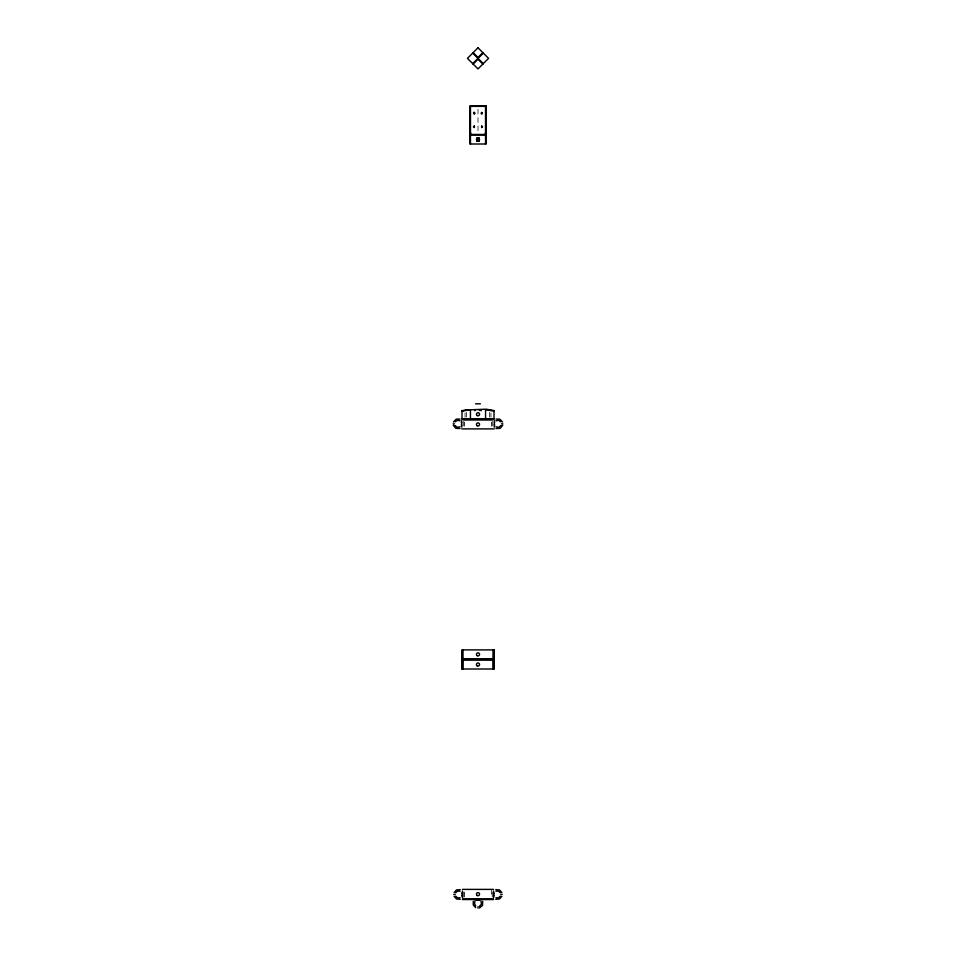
<?xml version="1.0" encoding="UTF-8"?>
<svg xmlns="http://www.w3.org/2000/svg" width="956" height="956" viewBox="0 0 956 956"><rect width="100%" height="100%" fill="white"/><g stroke="black" fill="none" stroke-linecap="round" stroke-linejoin="round"><path stroke-width="0.72" stroke-dasharray="4.78 3.58" d="M492.256 421.441L492.256 425.91M492.256 892.115L492.256 898.939M491.659 422.074L491.659 426.173M491.659 889.391L491.659 897.576M490.954 412.944L490.954 417.294M489.46 412.335L489.46 418.752M478 109.259L478 131.82M466.54 412.335L466.54 418.752M465.046 412.944L465.046 417.294M464.341 422.074L464.341 426.173M464.341 892.115L464.341 897.576M463.744 421.441L463.744 425.91M463.744 892.115L463.744 897.576"/><path stroke-width="1.43" d="M475.013 410.721L475.013 409.885M494.276 424.524L494.276 423.365M461.736 422.098L461.736 420.497M461.736 422.66L461.736 425.312M462.405 892.976L462.405 891.088M462.405 893.215L462.405 896.011M494.264 424.99L494.264 427.224M493.595 895.473L493.595 893.298M493.595 895.892L493.595 897.863M494.264 420.425L494.264 422.397M461.736 427.201L461.736 425.671M462.405 897.839L462.405 896.13M493.595 891.064L493.595 893.035M461.856 411.2L469.862 409.789L486.245 409.204L494.252 410.614M479.374 140.114L479.398 140.042A1.422 1.243 0 0 1 476.733 140.09L477.45 140.914A1.207 0.908 0 0 0 477.797 140.998A1.326 1.123 3.7 0 1 477.187 140.807L477.032 140.663M502.737 425.241L500.203 428.336L495.985 428.551M473.28 901.257L473.28 904.997L475.658 907.626M453.419 421.955L456.275 419.11L460.015 419.11M454.088 892.593L456.478 889.952L460.23 889.594M501.912 896.334L499.522 898.963L495.77 899.333M479.099 138.512L479.338 138.859A1.494 1.47 -89.6 0 0 476.638 138.967L477.45 138.142A1.207 0.932 0.9 0 1 478.645 138.166L479.434 139.11L478.801 138.273A1.326 1.052 0 0 0 477.211 138.285L477.092 138.345A1.291 0.968 0 0 1 478.896 138.321L479.338 138.859A1.422 1.243 0 0 0 476.733 138.967L477.092 138.345M479.279 140.293L479.219 140.401A1.446 1.315 -43 0 1 478.406 141.07M474.439 112.461C472.097 112.282 476.685 112.868 474.367 113.907M501.04 425.48L498.853 427.26L495.889 426.818M455.63 892.808L457.494 891.135L460.135 891.135M475.001 901.161L474.475 903.79L475.741 905.906M500.37 896.119L498.506 897.792L495.865 897.792M474.092 112.438L473.483 113.178L474.092 113.907M476.721 138.763L476.805 138.644A1.446 1.159 0 0 1 479.219 138.644L479.291 138.787M455.152 421.859L457.47 420.305L460.111 420.831M479.123 140.52L478.908 140.711A1.386 1.267 -8.3 0 1 478.263 141.046M482.852 52.652L478 57.515L473.148 52.652M472.718 63.634L483.282 53.082M473.148 64.064L478 59.2L482.852 64.064M460.111 426.818L457.147 427.26L454.96 425.48M495.889 420.831L498.53 420.305L500.848 421.859M479.315 906.455L481.442 904.125L480.999 901.161M478.681 140.867L478.55 140.914A1.207 0.908 0 0 1 478.203 140.998A1.326 1.123 3.7 0 0 478.837 140.819M460.015 428.551L455.797 428.336L453.264 425.241M460.135 897.792L457.494 897.792L455.63 896.119M495.865 891.135L498.506 891.135L500.37 892.808M481.908 126.037L482.517 126.766L481.908 127.495M495.985 419.11L499.725 419.11L502.581 421.955M479.422 907.997L482.505 905.463L482.72 901.257M481.573 126.049L481.633 127.495M495.77 889.594L499.522 889.952L501.912 892.593M460.23 899.333L456.478 898.963L454.088 896.334M481.908 113.907L482.039 112.485M474.439 126.049L474.367 127.495M474.092 126.025L473.483 126.766L474.092 127.495M466.241 409.825L465.214 410.005M461.748 410.614L469.862 409.789M463.385 410.925L461.999 411.176L461.999 418.752M481.705 112.438L481.023 113.238L481.764 113.919M486.126 133.111L485.098 133.219M474.594 899.536L478 899.536M481.406 899.536L478.777 899.536M479.781 899.524L478.155 899.536M470.471 134.449L485.529 134.449M475.586 403.814L480.414 403.814M479.243 410.387L480.641 410.387M461.724 418.752L494.276 418.752M462.357 419.349L493.643 419.349M463.576 419.947L492.424 419.947M453.12 423.831L454.506 423.831M501.494 423.831L502.88 423.831M461.724 428.897L494.276 428.897M462.429 889.391L493.571 889.391M453.789 894.458L455.175 894.458M500.825 894.458L502.211 894.458M463.027 898.939L492.973 898.939M462.393 899.536L493.607 899.536M476.028 899.524L477.618 899.536M476.399 899.524L477.152 899.536M470.902 133.219L469.874 133.111M486.138 409.789L494.001 411.176L494.001 418.752M490.786 410.005L489.675 409.813M478.908 140.747A1.291 1.028 -3.9 0 1 477.068 140.771L477.092 140.711A1.386 1.267 -8.3 0 0 477.737 141.058M472.718 53.082L483.282 63.634M476.602 140.042L476.901 140.544M493.678 668.997L493.678 659.437L462.357 659.437L462.322 668.997M493.607 659.437L493.607 668.997M493.009 649.889L493.009 658.851L463.027 658.851L462.991 649.889M493.009 668.997L493.009 660.034L463.027 660.034L462.991 668.997M485.529 133.183L485.529 106.379L470.471 106.379L470.471 133.183M485.54 144.009L485.54 135.047L470.471 135.047L470.46 144.009M485.564 409.789L485.564 419.349M480.988 409.885L480.988 410.721M478 906.754L478 908.152M470.436 409.789L470.436 418.752M462.393 659.437L462.393 668.997M494.587 424.5A8.807 0.717 87.5 0 1 494.563 425.456M494.563 422.194A8.807 0.717 -87.5 0 1 494.587 423.15M461.437 425.456A8.807 0.717 -87.5 0 1 461.413 424.5M461.413 423.15A8.807 0.717 87.5 0 1 461.437 422.194M493.917 895.139A8.807 0.717 87.5 0 1 493.894 896.095M493.894 892.832A8.807 0.717 -87.5 0 1 493.917 893.788M479.625 899.835A8.807 0.717 2.5 0 1 478.669 899.847M477.331 899.847A8.807 0.717 -2.5 0 1 476.375 899.835M462.106 896.095A8.807 0.717 -87.5 0 1 462.083 895.139M462.083 893.788A8.807 0.717 87.5 0 1 462.106 892.832M477.57 141.141A1.446 1.315 -43 0 1 476.721 140.448M478.562 140.938A1.35 1.219 1.8 0 1 477.438 140.926M478 47.8L467.436 58.364L478 68.916L488.564 58.364L478 47.8M486.126 105.781L469.874 105.781L469.862 144.009L486.138 144.009L486.126 105.781M494.24 649.889L461.76 649.889L461.724 668.997L494.276 668.997L494.276 649.889M477.211 665.866A1.565 1.554 0 0 0 479.565 664.516A1.565 1.554 0 0 0 477.211 663.177A1.565 1.554 0 0 0 477.211 665.866M477.211 655.708A1.565 1.554 0 0 0 479.565 654.37A1.565 1.554 0 0 0 477.211 653.02A1.565 1.554 0 0 0 477.211 655.708M477.211 895.509A1.565 1.554 0 0 0 479.565 894.159A1.565 1.554 0 0 0 477.211 892.82A1.565 1.554 0 0 0 477.211 895.509M477.223 425.767A1.565 1.554 0 0 0 479.565 424.428A1.565 1.554 0 0 0 477.223 423.078A1.565 1.554 0 0 0 477.223 425.767M477.235 415.585A1.554 1.518 0 0 0 479.577 414.271A1.554 1.518 0 0 0 477.235 412.956A1.554 1.518 0 0 0 477.235 415.585M477.235 140.771A1.482 1.446 0 0 0 479.482 139.552A1.482 1.446 0 0 0 477.283 138.273A1.482 1.446 0 0 0 477.235 140.771"/></g></svg>
